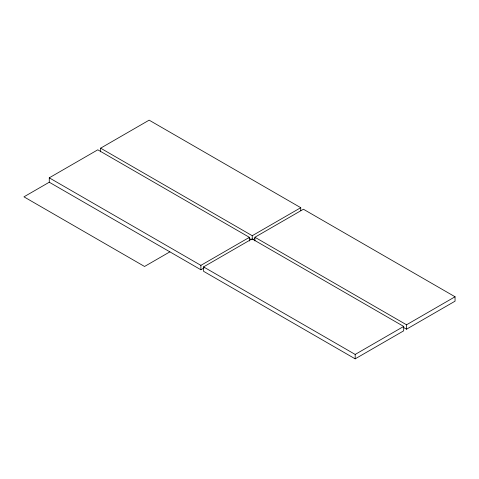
<?xml version="1.0" encoding="UTF-8"?>
<svg xmlns="http://www.w3.org/2000/svg" width="479" height="479" viewBox="0 0 479 479"><rect width="100%" height="100%" fill="white"/><g stroke="black" fill="none" stroke-linecap="round" stroke-linejoin="round"><path stroke-width="0.72" d="M204.126 267.893L200.887 269.761L49.265 182.224L49.265 177.823L97.788 149.807L249.409 237.344L249.409 241.015M100.62 151.843L100.62 148.173L149.137 120.157L300.758 207.694L300.758 210.634M49.265 182.224L23.95 196.839L144.556 266.474L169.871 251.858M49.265 177.823L200.887 265.36L249.409 237.344M100.62 148.173L252.241 235.71L300.758 207.694M203.557 266.899L252.074 238.883L403.695 326.427L403.695 330.827L355.179 358.843L203.557 271.306L203.557 266.899L355.179 354.436L403.695 326.427M254.912 240.919L254.912 237.249L303.429 209.239L455.05 296.776L455.05 301.177L406.533 329.193L403.294 327.319M252.888 239.739L254.828 238.62M254.912 237.249L406.533 324.786L455.05 296.776M249.002 238.243L251.595 239.739M406.533 324.786L406.533 329.193M355.179 354.436L355.179 358.843M252.241 235.71L252.241 239.38M200.887 265.36L200.887 269.761"/></g></svg>
